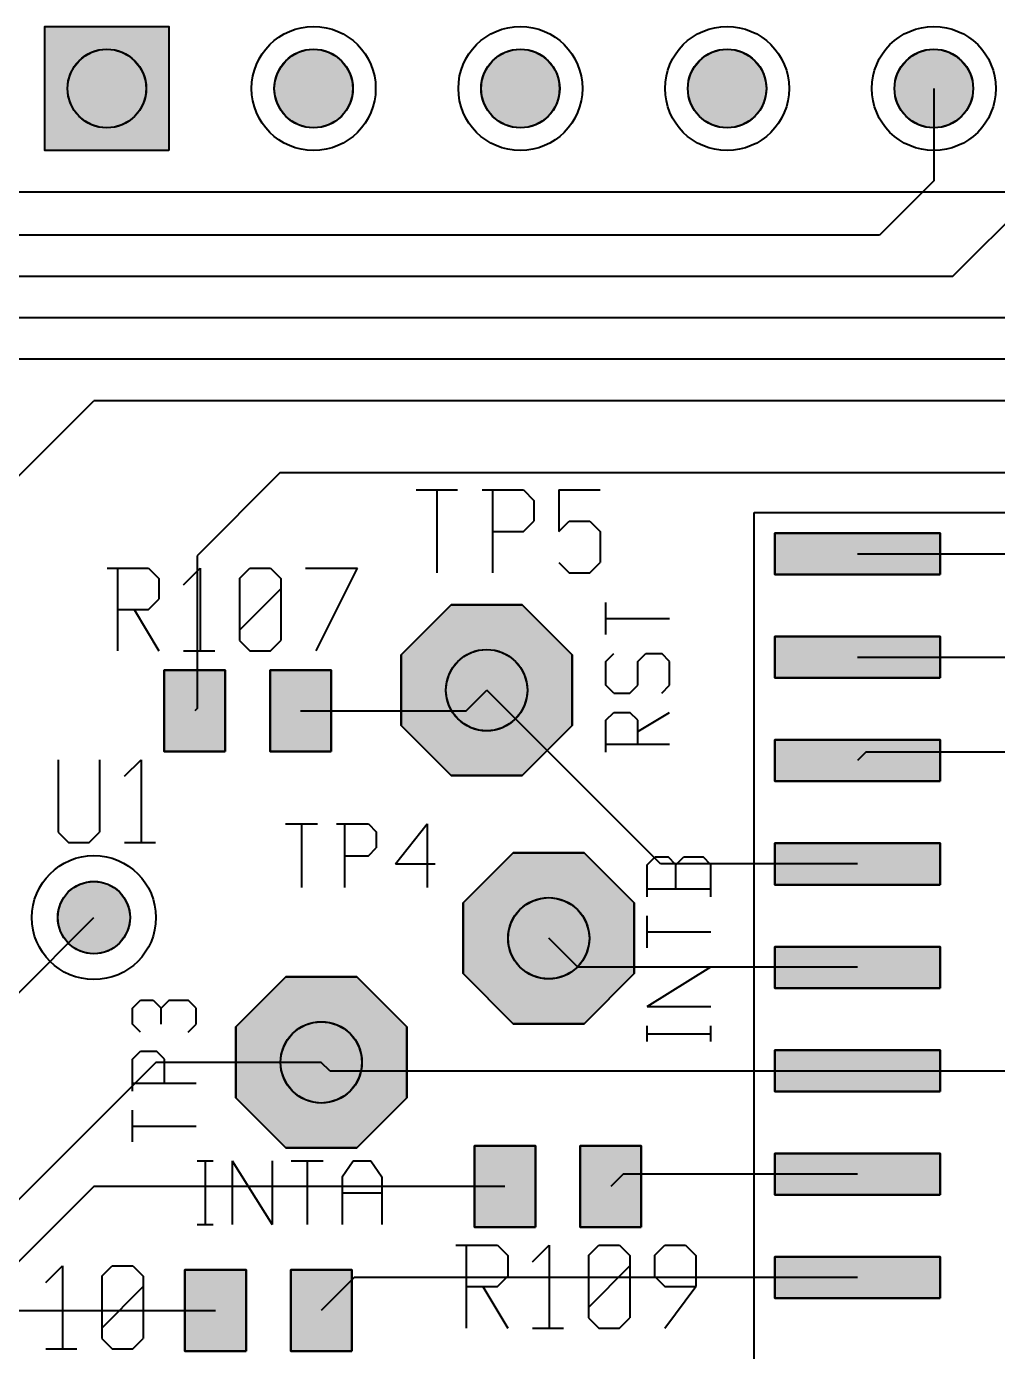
# Model space of a CAD drawing. Header units: millimetres. Extents: x 2 to 157, y 2 to 78.
# Drawn here: x 40.12 to 52.05, y 23.74 to 40.02 of the extents above; entities that cross this region are included whole.
import ezdxf

# ---------------------------------------------------------------- set-up
doc = ezdxf.new("R2010")
doc.units = ezdxf.units.MM
for name, color, linetype in [('bottom_copper', 7, 'Continuous'), ('drill_plated', 7, 'Continuous'), ('top_copper', 7, 'Continuous'), ('top_silk', 7, 'Continuous')]:
    doc.layers.add(name, color=color, linetype=linetype)

msp = doc.modelspace()

# ---------------------------------------------------------------- hatches: boundary and pattern name
at = {"layer": 'bottom_copper', "lineweight": 40}
for points in [[(41.867, 38.492), (40.343, 38.492), (40.343, 40.016), (41.867, 40.016), (41.867, 38.492)], [(41.578, 39.159), (41.551, 39.069), (41.506, 38.985), (41.446, 38.912), (41.373, 38.852), (41.289, 38.808), (41.199, 38.78), (41.105, 38.771), (41.011, 38.78), (40.92, 38.808), (40.837, 38.852), (40.764, 38.912), (40.704, 38.985), (40.659, 39.069), (40.631, 39.159), (40.622, 39.254), (40.631, 39.348), (40.659, 39.438), (40.704, 39.522), (40.764, 39.595), (40.837, 39.655), (40.92, 39.699), (41.011, 39.727), (41.105, 39.736), (41.199, 39.727), (41.289, 39.699), (41.373, 39.655), (41.446, 39.595), (41.506, 39.522), (41.551, 39.438), (41.578, 39.348), (41.587, 39.254), (41.578, 39.159)], [(44.118, 39.159), (44.091, 39.069), (44.046, 38.985), (43.986, 38.912), (43.913, 38.852), (43.829, 38.808), (43.739, 38.78), (43.645, 38.771), (43.551, 38.78), (43.46, 38.808), (43.377, 38.852), (43.304, 38.912), (43.244, 38.985), (43.199, 39.069), (43.171, 39.159), (43.162, 39.254), (43.171, 39.348), (43.199, 39.438), (43.244, 39.522), (43.304, 39.595), (43.377, 39.655), (43.46, 39.699), (43.551, 39.727), (43.645, 39.736), (43.739, 39.727), (43.829, 39.699), (43.913, 39.655), (43.986, 39.595), (44.046, 39.522), (44.091, 39.438), (44.118, 39.348), (44.127, 39.254), (44.118, 39.159)], [(46.658, 39.159), (46.631, 39.069), (46.586, 38.985), (46.526, 38.912), (46.453, 38.852), (46.369, 38.808), (46.279, 38.78), (46.185, 38.771), (46.091, 38.78), (46, 38.808), (45.917, 38.852), (45.844, 38.912), (45.784, 38.985), (45.739, 39.069), (45.711, 39.159), (45.702, 39.254), (45.711, 39.348), (45.739, 39.438), (45.784, 39.522), (45.844, 39.595), (45.917, 39.655), (46, 39.699), (46.091, 39.727), (46.185, 39.736), (46.279, 39.727), (46.369, 39.699), (46.453, 39.655), (46.526, 39.595), (46.586, 39.522), (46.631, 39.438), (46.658, 39.348), (46.667, 39.254), (46.658, 39.159)], [(49.198, 39.159), (49.171, 39.069), (49.126, 38.985), (49.066, 38.912), (48.993, 38.852), (48.909, 38.808), (48.819, 38.78), (48.725, 38.771), (48.631, 38.78), (48.54, 38.808), (48.457, 38.852), (48.384, 38.912), (48.324, 38.985), (48.279, 39.069), (48.251, 39.159), (48.242, 39.254), (48.251, 39.348), (48.279, 39.438), (48.324, 39.522), (48.384, 39.595), (48.457, 39.655), (48.54, 39.699), (48.631, 39.727), (48.725, 39.736), (48.819, 39.727), (48.909, 39.699), (48.993, 39.655), (49.066, 39.595), (49.126, 39.522), (49.171, 39.438), (49.198, 39.348), (49.207, 39.254), (49.198, 39.159)], [(51.738, 39.159), (51.711, 39.069), (51.666, 38.985), (51.606, 38.912), (51.533, 38.852), (51.449, 38.808), (51.359, 38.78), (51.265, 38.771), (51.171, 38.78), (51.08, 38.808), (50.997, 38.852), (50.924, 38.912), (50.864, 38.985), (50.819, 39.069), (50.791, 39.159), (50.782, 39.254), (50.791, 39.348), (50.819, 39.438), (50.864, 39.522), (50.924, 39.595), (50.997, 39.655), (51.08, 39.699), (51.171, 39.727), (51.265, 39.736), (51.359, 39.727), (51.449, 39.699), (51.533, 39.655), (51.606, 39.595), (51.666, 39.522), (51.711, 39.438), (51.738, 39.348), (51.747, 39.254), (51.738, 39.159)], [(46.821, 31.429), (46.206, 30.814), (45.336, 30.814), (44.721, 31.429), (44.721, 32.298), (45.336, 32.913), (46.206, 32.913), (46.821, 32.298), (46.821, 31.429)], [(46.261, 31.766), (46.233, 31.672), (46.187, 31.586), (46.124, 31.51), (46.049, 31.448), (45.962, 31.402), (45.868, 31.373), (45.771, 31.363), (45.673, 31.373), (45.579, 31.402), (45.493, 31.448), (45.417, 31.51), (45.355, 31.586), (45.309, 31.672), (45.28, 31.766), (45.271, 31.863), (45.28, 31.961), (45.309, 32.055), (45.355, 32.141), (45.417, 32.217), (45.493, 32.279), (45.579, 32.325), (45.673, 32.354), (45.771, 32.363), (45.868, 32.354), (45.962, 32.325), (46.049, 32.279), (46.124, 32.217), (46.187, 32.141), (46.233, 32.055), (46.261, 31.961), (46.271, 31.863), (46.261, 31.766)], [(47.583, 28.381), (46.968, 27.765), (46.098, 27.765), (45.483, 28.381), (45.483, 29.25), (46.098, 29.866), (46.968, 29.866), (47.583, 29.25), (47.583, 28.381)], [(41.381, 28.983), (41.355, 28.899), (41.314, 28.823), (41.259, 28.755), (41.192, 28.7), (41.115, 28.659), (41.032, 28.634), (40.945, 28.625), (40.858, 28.634), (40.775, 28.659), (40.698, 28.7), (40.63, 28.755), (40.575, 28.823), (40.534, 28.899), (40.509, 28.983), (40.5, 29.07), (40.509, 29.156), (40.534, 29.24), (40.575, 29.316), (40.63, 29.384), (40.698, 29.439), (40.775, 29.48), (40.858, 29.505), (40.945, 29.514), (41.032, 29.505), (41.115, 29.48), (41.192, 29.439), (41.259, 29.384), (41.314, 29.316), (41.355, 29.24), (41.381, 29.156), (41.389, 29.07), (41.381, 28.983)], [(47.023, 28.718), (46.995, 28.624), (46.949, 28.538), (46.886, 28.462), (46.811, 28.4), (46.724, 28.354), (46.63, 28.325), (46.533, 28.316), (46.435, 28.325), (46.341, 28.354), (46.255, 28.4), (46.179, 28.462), (46.117, 28.538), (46.071, 28.624), (46.042, 28.718), (46.033, 28.816), (46.042, 28.913), (46.071, 29.007), (46.117, 29.093), (46.179, 29.169), (46.255, 29.231), (46.341, 29.277), (46.435, 29.306), (46.533, 29.316), (46.63, 29.306), (46.724, 29.277), (46.811, 29.231), (46.886, 29.169), (46.949, 29.093), (46.995, 29.007), (47.023, 28.913), (47.033, 28.816), (47.023, 28.718)], [(44.789, 26.857), (44.174, 26.241), (43.304, 26.241), (42.689, 26.857), (42.689, 27.726), (43.304, 28.341), (44.174, 28.341), (44.789, 27.726), (44.789, 26.857)], [(44.229, 27.194), (44.201, 27.1), (44.155, 27.014), (44.092, 26.938), (44.017, 26.876), (43.93, 26.83), (43.836, 26.801), (43.739, 26.791), (43.641, 26.801), (43.547, 26.83), (43.461, 26.876), (43.385, 26.938), (43.323, 27.014), (43.277, 27.1), (43.248, 27.194), (43.239, 27.291), (43.248, 27.389), (43.277, 27.483), (43.323, 27.569), (43.385, 27.645), (43.461, 27.707), (43.547, 27.753), (43.641, 27.782), (43.739, 27.791), (43.836, 27.782), (43.93, 27.753), (44.017, 27.707), (44.092, 27.645), (44.155, 27.569), (44.201, 27.483), (44.229, 27.389), (44.239, 27.291), (44.229, 27.194)]]:
    msp.add_hatch(color=7, dxfattribs=at).paths.add_polyline_path(points, flags=0)
at = {"layer": 'drill_plated', "lineweight": 40}
for points in [[(41.578, 39.159), (41.551, 39.069), (41.506, 38.985), (41.446, 38.912), (41.373, 38.852), (41.289, 38.808), (41.199, 38.78), (41.105, 38.771), (41.011, 38.78), (40.92, 38.808), (40.837, 38.852), (40.764, 38.912), (40.704, 38.985), (40.659, 39.069), (40.631, 39.159), (40.622, 39.254), (40.631, 39.348), (40.659, 39.438), (40.704, 39.522), (40.764, 39.595), (40.837, 39.655), (40.92, 39.699), (41.011, 39.727), (41.105, 39.736), (41.199, 39.727), (41.289, 39.699), (41.373, 39.655), (41.446, 39.595), (41.506, 39.522), (41.551, 39.438), (41.578, 39.348), (41.587, 39.254), (41.578, 39.159)], [(44.118, 39.159), (44.091, 39.069), (44.046, 38.985), (43.986, 38.912), (43.913, 38.852), (43.829, 38.808), (43.739, 38.78), (43.645, 38.771), (43.551, 38.78), (43.46, 38.808), (43.377, 38.852), (43.304, 38.912), (43.244, 38.985), (43.199, 39.069), (43.171, 39.159), (43.162, 39.254), (43.171, 39.348), (43.199, 39.438), (43.244, 39.522), (43.304, 39.595), (43.377, 39.655), (43.46, 39.699), (43.551, 39.727), (43.645, 39.736), (43.739, 39.727), (43.829, 39.699), (43.913, 39.655), (43.986, 39.595), (44.046, 39.522), (44.091, 39.438), (44.118, 39.348), (44.127, 39.254), (44.118, 39.159)], [(46.658, 39.159), (46.631, 39.069), (46.586, 38.985), (46.526, 38.912), (46.453, 38.852), (46.369, 38.808), (46.279, 38.78), (46.185, 38.771), (46.091, 38.78), (46, 38.808), (45.917, 38.852), (45.844, 38.912), (45.784, 38.985), (45.739, 39.069), (45.711, 39.159), (45.702, 39.254), (45.711, 39.348), (45.739, 39.438), (45.784, 39.522), (45.844, 39.595), (45.917, 39.655), (46, 39.699), (46.091, 39.727), (46.185, 39.736), (46.279, 39.727), (46.369, 39.699), (46.453, 39.655), (46.526, 39.595), (46.586, 39.522), (46.631, 39.438), (46.658, 39.348), (46.667, 39.254), (46.658, 39.159)], [(49.198, 39.159), (49.171, 39.069), (49.126, 38.985), (49.066, 38.912), (48.993, 38.852), (48.909, 38.808), (48.819, 38.78), (48.725, 38.771), (48.631, 38.78), (48.54, 38.808), (48.457, 38.852), (48.384, 38.912), (48.324, 38.985), (48.279, 39.069), (48.251, 39.159), (48.242, 39.254), (48.251, 39.348), (48.279, 39.438), (48.324, 39.522), (48.384, 39.595), (48.457, 39.655), (48.54, 39.699), (48.631, 39.727), (48.725, 39.736), (48.819, 39.727), (48.909, 39.699), (48.993, 39.655), (49.066, 39.595), (49.126, 39.522), (49.171, 39.438), (49.198, 39.348), (49.207, 39.254), (49.198, 39.159)], [(51.738, 39.159), (51.711, 39.069), (51.666, 38.985), (51.606, 38.912), (51.533, 38.852), (51.449, 38.808), (51.359, 38.78), (51.265, 38.771), (51.171, 38.78), (51.08, 38.808), (50.997, 38.852), (50.924, 38.912), (50.864, 38.985), (50.819, 39.069), (50.791, 39.159), (50.782, 39.254), (50.791, 39.348), (50.819, 39.438), (50.864, 39.522), (50.924, 39.595), (50.997, 39.655), (51.08, 39.699), (51.171, 39.727), (51.265, 39.736), (51.359, 39.727), (51.449, 39.699), (51.533, 39.655), (51.606, 39.595), (51.666, 39.522), (51.711, 39.438), (51.738, 39.348), (51.747, 39.254), (51.738, 39.159)], [(46.261, 31.766), (46.233, 31.672), (46.187, 31.586), (46.124, 31.51), (46.049, 31.448), (45.962, 31.402), (45.868, 31.373), (45.771, 31.363), (45.673, 31.373), (45.579, 31.402), (45.493, 31.448), (45.417, 31.51), (45.355, 31.586), (45.309, 31.672), (45.28, 31.766), (45.271, 31.863), (45.28, 31.961), (45.309, 32.055), (45.355, 32.141), (45.417, 32.217), (45.493, 32.279), (45.579, 32.325), (45.673, 32.354), (45.771, 32.363), (45.868, 32.354), (45.962, 32.325), (46.049, 32.279), (46.124, 32.217), (46.187, 32.141), (46.233, 32.055), (46.261, 31.961), (46.271, 31.863), (46.261, 31.766)], [(41.381, 28.983), (41.355, 28.899), (41.314, 28.823), (41.259, 28.755), (41.192, 28.7), (41.115, 28.659), (41.032, 28.634), (40.945, 28.625), (40.858, 28.634), (40.775, 28.659), (40.698, 28.7), (40.63, 28.755), (40.575, 28.823), (40.534, 28.899), (40.509, 28.983), (40.5, 29.07), (40.509, 29.156), (40.534, 29.24), (40.575, 29.316), (40.63, 29.384), (40.698, 29.439), (40.775, 29.48), (40.858, 29.505), (40.945, 29.514), (41.032, 29.505), (41.115, 29.48), (41.192, 29.439), (41.259, 29.384), (41.314, 29.316), (41.355, 29.24), (41.381, 29.156), (41.389, 29.07), (41.381, 28.983)], [(47.023, 28.718), (46.995, 28.624), (46.949, 28.538), (46.886, 28.462), (46.811, 28.4), (46.724, 28.354), (46.63, 28.325), (46.533, 28.316), (46.435, 28.325), (46.341, 28.354), (46.255, 28.4), (46.179, 28.462), (46.117, 28.538), (46.071, 28.624), (46.042, 28.718), (46.033, 28.816), (46.042, 28.913), (46.071, 29.007), (46.117, 29.093), (46.179, 29.169), (46.255, 29.231), (46.341, 29.277), (46.435, 29.306), (46.533, 29.316), (46.63, 29.306), (46.724, 29.277), (46.811, 29.231), (46.886, 29.169), (46.949, 29.093), (46.995, 29.007), (47.023, 28.913), (47.033, 28.816), (47.023, 28.718)], [(44.229, 27.194), (44.201, 27.1), (44.155, 27.014), (44.092, 26.938), (44.017, 26.876), (43.93, 26.83), (43.836, 26.801), (43.739, 26.791), (43.641, 26.801), (43.547, 26.83), (43.461, 26.876), (43.385, 26.938), (43.323, 27.014), (43.277, 27.1), (43.248, 27.194), (43.239, 27.291), (43.248, 27.389), (43.277, 27.483), (43.323, 27.569), (43.385, 27.645), (43.461, 27.707), (43.547, 27.753), (43.641, 27.782), (43.739, 27.791), (43.836, 27.782), (43.93, 27.753), (44.017, 27.707), (44.092, 27.645), (44.155, 27.569), (44.201, 27.483), (44.229, 27.389), (44.239, 27.291), (44.229, 27.194)]]:
    msp.add_hatch(color=7, dxfattribs=at).paths.add_polyline_path(points, flags=0)
at = {"layer": 'top_copper', "lineweight": 40}
for points in [[(41.867, 38.492), (40.343, 38.492), (40.343, 40.016), (41.867, 40.016), (41.867, 38.492)], [(41.578, 39.159), (41.551, 39.069), (41.506, 38.985), (41.446, 38.912), (41.373, 38.852), (41.289, 38.808), (41.199, 38.78), (41.105, 38.771), (41.011, 38.78), (40.92, 38.808), (40.837, 38.852), (40.764, 38.912), (40.704, 38.985), (40.659, 39.069), (40.631, 39.159), (40.622, 39.254), (40.631, 39.348), (40.659, 39.438), (40.704, 39.522), (40.764, 39.595), (40.837, 39.655), (40.92, 39.699), (41.011, 39.727), (41.105, 39.736), (41.199, 39.727), (41.289, 39.699), (41.373, 39.655), (41.446, 39.595), (41.506, 39.522), (41.551, 39.438), (41.578, 39.348), (41.587, 39.254), (41.578, 39.159)], [(44.118, 39.159), (44.091, 39.069), (44.046, 38.985), (43.986, 38.912), (43.913, 38.852), (43.829, 38.808), (43.739, 38.78), (43.645, 38.771), (43.551, 38.78), (43.46, 38.808), (43.377, 38.852), (43.304, 38.912), (43.244, 38.985), (43.199, 39.069), (43.171, 39.159), (43.162, 39.254), (43.171, 39.348), (43.199, 39.438), (43.244, 39.522), (43.304, 39.595), (43.377, 39.655), (43.46, 39.699), (43.551, 39.727), (43.645, 39.736), (43.739, 39.727), (43.829, 39.699), (43.913, 39.655), (43.986, 39.595), (44.046, 39.522), (44.091, 39.438), (44.118, 39.348), (44.127, 39.254), (44.118, 39.159)], [(46.658, 39.159), (46.631, 39.069), (46.586, 38.985), (46.526, 38.912), (46.453, 38.852), (46.369, 38.808), (46.279, 38.78), (46.185, 38.771), (46.091, 38.78), (46, 38.808), (45.917, 38.852), (45.844, 38.912), (45.784, 38.985), (45.739, 39.069), (45.711, 39.159), (45.702, 39.254), (45.711, 39.348), (45.739, 39.438), (45.784, 39.522), (45.844, 39.595), (45.917, 39.655), (46, 39.699), (46.091, 39.727), (46.185, 39.736), (46.279, 39.727), (46.369, 39.699), (46.453, 39.655), (46.526, 39.595), (46.586, 39.522), (46.631, 39.438), (46.658, 39.348), (46.667, 39.254), (46.658, 39.159)], [(49.198, 39.159), (49.171, 39.069), (49.126, 38.985), (49.066, 38.912), (48.993, 38.852), (48.909, 38.808), (48.819, 38.78), (48.725, 38.771), (48.631, 38.78), (48.54, 38.808), (48.457, 38.852), (48.384, 38.912), (48.324, 38.985), (48.279, 39.069), (48.251, 39.159), (48.242, 39.254), (48.251, 39.348), (48.279, 39.438), (48.324, 39.522), (48.384, 39.595), (48.457, 39.655), (48.54, 39.699), (48.631, 39.727), (48.725, 39.736), (48.819, 39.727), (48.909, 39.699), (48.993, 39.655), (49.066, 39.595), (49.126, 39.522), (49.171, 39.438), (49.198, 39.348), (49.207, 39.254), (49.198, 39.159)], [(51.738, 39.159), (51.711, 39.069), (51.666, 38.985), (51.606, 38.912), (51.533, 38.852), (51.449, 38.808), (51.359, 38.78), (51.265, 38.771), (51.171, 38.78), (51.08, 38.808), (50.997, 38.852), (50.924, 38.912), (50.864, 38.985), (50.819, 39.069), (50.791, 39.159), (50.782, 39.254), (50.791, 39.348), (50.819, 39.438), (50.864, 39.522), (50.924, 39.595), (50.997, 39.655), (51.08, 39.699), (51.171, 39.727), (51.265, 39.736), (51.359, 39.727), (51.449, 39.699), (51.533, 39.655), (51.606, 39.595), (51.666, 39.522), (51.711, 39.438), (51.738, 39.348), (51.747, 39.254), (51.738, 39.159)], [(51.343, 33.285), (49.311, 33.285), (49.311, 33.792), (51.343, 33.792), (51.343, 33.285)], [(46.821, 31.429), (46.206, 30.814), (45.336, 30.814), (44.721, 31.429), (44.721, 32.298), (45.336, 32.913), (46.206, 32.913), (46.821, 32.298), (46.821, 31.429)], [(51.343, 32.014), (49.311, 32.014), (49.311, 32.523), (51.343, 32.523), (51.343, 32.014)], [(46.261, 31.766), (46.233, 31.672), (46.187, 31.586), (46.124, 31.51), (46.049, 31.448), (45.962, 31.402), (45.868, 31.373), (45.771, 31.363), (45.673, 31.373), (45.579, 31.402), (45.493, 31.448), (45.417, 31.51), (45.355, 31.586), (45.309, 31.672), (45.28, 31.766), (45.271, 31.863), (45.28, 31.961), (45.309, 32.055), (45.355, 32.141), (45.417, 32.217), (45.493, 32.279), (45.579, 32.325), (45.673, 32.354), (45.771, 32.363), (45.868, 32.354), (45.962, 32.325), (46.049, 32.279), (46.124, 32.217), (46.187, 32.141), (46.233, 32.055), (46.261, 31.961), (46.271, 31.863), (46.261, 31.766)], [(42.56, 31.11), (41.81, 31.11), (41.81, 32.109), (42.56, 32.109), (42.56, 31.11)], [(43.86, 31.11), (43.11, 31.11), (43.11, 32.109), (43.86, 32.109), (43.86, 31.11)], [(51.343, 30.744), (49.311, 30.744), (49.311, 31.253), (51.343, 31.253), (51.343, 30.744)], [(51.343, 29.474), (49.311, 29.474), (49.311, 29.983), (51.343, 29.983), (51.343, 29.474)], [(47.583, 28.381), (46.968, 27.765), (46.098, 27.765), (45.483, 28.381), (45.483, 29.25), (46.098, 29.866), (46.968, 29.866), (47.583, 29.25), (47.583, 28.381)], [(41.381, 28.983), (41.355, 28.899), (41.314, 28.823), (41.259, 28.755), (41.192, 28.7), (41.115, 28.659), (41.032, 28.634), (40.945, 28.625), (40.858, 28.634), (40.775, 28.659), (40.698, 28.7), (40.63, 28.755), (40.575, 28.823), (40.534, 28.899), (40.509, 28.983), (40.5, 29.07), (40.509, 29.156), (40.534, 29.24), (40.575, 29.316), (40.63, 29.384), (40.698, 29.439), (40.775, 29.48), (40.858, 29.505), (40.945, 29.514), (41.032, 29.505), (41.115, 29.48), (41.192, 29.439), (41.259, 29.384), (41.314, 29.316), (41.355, 29.24), (41.381, 29.156), (41.389, 29.07), (41.381, 28.983)], [(47.023, 28.718), (46.995, 28.624), (46.949, 28.538), (46.886, 28.462), (46.811, 28.4), (46.724, 28.354), (46.63, 28.325), (46.533, 28.316), (46.435, 28.325), (46.341, 28.354), (46.255, 28.4), (46.179, 28.462), (46.117, 28.538), (46.071, 28.624), (46.042, 28.718), (46.033, 28.816), (46.042, 28.913), (46.071, 29.007), (46.117, 29.093), (46.179, 29.169), (46.255, 29.231), (46.341, 29.277), (46.435, 29.306), (46.533, 29.316), (46.63, 29.306), (46.724, 29.277), (46.811, 29.231), (46.886, 29.169), (46.949, 29.093), (46.995, 29.007), (47.023, 28.913), (47.033, 28.816), (47.023, 28.718)], [(51.343, 28.204), (49.311, 28.204), (49.311, 28.712), (51.343, 28.712), (51.343, 28.204)], [(44.789, 26.857), (44.174, 26.241), (43.304, 26.241), (42.689, 26.857), (42.689, 27.726), (43.304, 28.341), (44.174, 28.341), (44.789, 27.726), (44.789, 26.857)], [(44.229, 27.194), (44.201, 27.1), (44.155, 27.014), (44.092, 26.938), (44.017, 26.876), (43.93, 26.83), (43.836, 26.801), (43.739, 26.791), (43.641, 26.801), (43.547, 26.83), (43.461, 26.876), (43.385, 26.938), (43.323, 27.014), (43.277, 27.1), (43.248, 27.194), (43.239, 27.291), (43.248, 27.389), (43.277, 27.483), (43.323, 27.569), (43.385, 27.645), (43.461, 27.707), (43.547, 27.753), (43.641, 27.782), (43.739, 27.791), (43.836, 27.782), (43.93, 27.753), (44.017, 27.707), (44.092, 27.645), (44.155, 27.569), (44.201, 27.483), (44.229, 27.389), (44.239, 27.291), (44.229, 27.194)], [(51.343, 26.934), (49.311, 26.934), (49.311, 27.442), (51.343, 27.442), (51.343, 26.934)], [(46.37, 25.268), (45.62, 25.268), (45.62, 26.267), (46.37, 26.267), (46.37, 25.268)], [(47.67, 25.268), (46.92, 25.268), (46.92, 26.267), (47.67, 26.267), (47.67, 25.268)], [(51.343, 25.665), (49.311, 25.665), (49.311, 26.172), (51.343, 26.172), (51.343, 25.665)], [(51.343, 24.395), (49.311, 24.395), (49.311, 24.902), (51.343, 24.902), (51.343, 24.395)], [(42.814, 23.744), (42.064, 23.744), (42.064, 24.743), (42.814, 24.743), (42.814, 23.744)], [(44.114, 23.744), (43.364, 23.744), (43.364, 24.743), (44.114, 24.743), (44.114, 23.744)]]:
    msp.add_hatch(color=7, dxfattribs=at).paths.add_polyline_path(points, flags=0)

# ---------------------------------------------------------------- linework, layer by layer
at = {"layer": 'bottom_copper', "color": 7, "lineweight": 40}
for p, q in [((40.343, 40.016), (41.867, 40.016)), ((40.343, 38.492), (40.343, 40.016)), ((41.867, 40.016), (41.867, 38.492)), ((41.867, 38.492), (40.343, 38.492)), ((45.336, 32.913), (44.721, 32.298)), ((46.206, 32.913), (45.336, 32.913)), ((46.821, 32.298), (46.206, 32.913)), ((44.721, 32.298), (44.721, 31.429)), ((46.821, 31.429), (46.821, 32.298)), ((44.721, 31.429), (45.336, 30.814)), ((46.206, 30.814), (46.821, 31.429)), ((45.336, 30.814), (46.206, 30.814)), ((46.098, 29.866), (45.483, 29.25)), ((46.968, 29.866), (46.098, 29.866)), ((47.583, 29.25), (46.968, 29.866)), ((45.483, 29.25), (45.483, 28.381)), ((47.583, 28.381), (47.583, 29.25)), ((43.304, 28.341), (42.689, 27.726)), ((44.174, 28.341), (43.304, 28.341)), ((44.789, 27.726), (44.174, 28.341)), ((45.483, 28.381), (46.098, 27.765)), ((46.968, 27.765), (47.583, 28.381)), ((42.689, 27.726), (42.689, 26.857)), ((44.789, 26.857), (44.789, 27.726)), ((46.098, 27.765), (46.968, 27.765)), ((42.689, 26.857), (43.304, 26.241)), ((44.174, 26.241), (44.789, 26.857)), ((43.304, 26.241), (44.174, 26.241))]:
    msp.add_line(p, q, dxfattribs=at)
for points in [[(41.867, 38.492), (40.343, 38.492), (40.343, 40.016), (41.867, 40.016), (41.867, 38.492)], [(41.578, 39.159), (41.551, 39.069), (41.506, 38.985), (41.446, 38.912), (41.373, 38.852), (41.289, 38.808), (41.199, 38.78), (41.105, 38.771), (41.011, 38.78), (40.92, 38.808), (40.837, 38.852), (40.764, 38.912), (40.704, 38.985), (40.659, 39.069), (40.631, 39.159), (40.622, 39.254), (40.631, 39.348), (40.659, 39.438), (40.704, 39.522), (40.764, 39.595), (40.837, 39.655), (40.92, 39.699), (41.011, 39.727), (41.105, 39.736), (41.199, 39.727), (41.289, 39.699), (41.373, 39.655), (41.446, 39.595), (41.506, 39.522), (41.551, 39.438), (41.578, 39.348), (41.587, 39.254), (41.578, 39.159)], [(44.118, 39.159), (44.091, 39.069), (44.046, 38.985), (43.986, 38.912), (43.913, 38.852), (43.829, 38.808), (43.739, 38.78), (43.645, 38.771), (43.551, 38.78), (43.46, 38.808), (43.377, 38.852), (43.304, 38.912), (43.244, 38.985), (43.199, 39.069), (43.171, 39.159), (43.162, 39.254), (43.171, 39.348), (43.199, 39.438), (43.244, 39.522), (43.304, 39.595), (43.377, 39.655), (43.46, 39.699), (43.551, 39.727), (43.645, 39.736), (43.739, 39.727), (43.829, 39.699), (43.913, 39.655), (43.986, 39.595), (44.046, 39.522), (44.091, 39.438), (44.118, 39.348), (44.127, 39.254), (44.118, 39.159)], [(46.658, 39.159), (46.631, 39.069), (46.586, 38.985), (46.526, 38.912), (46.453, 38.852), (46.369, 38.808), (46.279, 38.78), (46.185, 38.771), (46.091, 38.78), (46, 38.808), (45.917, 38.852), (45.844, 38.912), (45.784, 38.985), (45.739, 39.069), (45.711, 39.159), (45.702, 39.254), (45.711, 39.348), (45.739, 39.438), (45.784, 39.522), (45.844, 39.595), (45.917, 39.655), (46, 39.699), (46.091, 39.727), (46.185, 39.736), (46.279, 39.727), (46.369, 39.699), (46.453, 39.655), (46.526, 39.595), (46.586, 39.522), (46.631, 39.438), (46.658, 39.348), (46.667, 39.254), (46.658, 39.159)], [(49.198, 39.159), (49.171, 39.069), (49.126, 38.985), (49.066, 38.912), (48.993, 38.852), (48.909, 38.808), (48.819, 38.78), (48.725, 38.771), (48.631, 38.78), (48.54, 38.808), (48.457, 38.852), (48.384, 38.912), (48.324, 38.985), (48.279, 39.069), (48.251, 39.159), (48.242, 39.254), (48.251, 39.348), (48.279, 39.438), (48.324, 39.522), (48.384, 39.595), (48.457, 39.655), (48.54, 39.699), (48.631, 39.727), (48.725, 39.736), (48.819, 39.727), (48.909, 39.699), (48.993, 39.655), (49.066, 39.595), (49.126, 39.522), (49.171, 39.438), (49.198, 39.348), (49.207, 39.254), (49.198, 39.159)], [(51.738, 39.159), (51.711, 39.069), (51.666, 38.985), (51.606, 38.912), (51.533, 38.852), (51.449, 38.808), (51.359, 38.78), (51.265, 38.771), (51.171, 38.78), (51.08, 38.808), (50.997, 38.852), (50.924, 38.912), (50.864, 38.985), (50.819, 39.069), (50.791, 39.159), (50.782, 39.254), (50.791, 39.348), (50.819, 39.438), (50.864, 39.522), (50.924, 39.595), (50.997, 39.655), (51.08, 39.699), (51.171, 39.727), (51.265, 39.736), (51.359, 39.727), (51.449, 39.699), (51.533, 39.655), (51.606, 39.595), (51.666, 39.522), (51.711, 39.438), (51.738, 39.348), (51.747, 39.254), (51.738, 39.159)], [(46.821, 31.429), (46.206, 30.814), (45.336, 30.814), (44.721, 31.429), (44.721, 32.298), (45.336, 32.913), (46.206, 32.913), (46.821, 32.298), (46.821, 31.429)], [(46.261, 31.766), (46.233, 31.672), (46.187, 31.586), (46.124, 31.51), (46.049, 31.448), (45.962, 31.402), (45.868, 31.373), (45.771, 31.363), (45.673, 31.373), (45.579, 31.402), (45.493, 31.448), (45.417, 31.51), (45.355, 31.586), (45.309, 31.672), (45.28, 31.766), (45.271, 31.863), (45.28, 31.961), (45.309, 32.055), (45.355, 32.141), (45.417, 32.217), (45.493, 32.279), (45.579, 32.325), (45.673, 32.354), (45.771, 32.363), (45.868, 32.354), (45.962, 32.325), (46.049, 32.279), (46.124, 32.217), (46.187, 32.141), (46.233, 32.055), (46.261, 31.961), (46.271, 31.863), (46.261, 31.766)], [(47.583, 28.381), (46.968, 27.765), (46.098, 27.765), (45.483, 28.381), (45.483, 29.25), (46.098, 29.866), (46.968, 29.866), (47.583, 29.25), (47.583, 28.381)], [(41.381, 28.983), (41.355, 28.899), (41.314, 28.823), (41.259, 28.755), (41.192, 28.7), (41.115, 28.659), (41.032, 28.634), (40.945, 28.625), (40.858, 28.634), (40.775, 28.659), (40.698, 28.7), (40.63, 28.755), (40.575, 28.823), (40.534, 28.899), (40.509, 28.983), (40.5, 29.07), (40.509, 29.156), (40.534, 29.24), (40.575, 29.316), (40.63, 29.384), (40.698, 29.439), (40.775, 29.48), (40.858, 29.505), (40.945, 29.514), (41.032, 29.505), (41.115, 29.48), (41.192, 29.439), (41.259, 29.384), (41.314, 29.316), (41.355, 29.24), (41.381, 29.156), (41.389, 29.07), (41.381, 28.983)], [(47.023, 28.718), (46.995, 28.624), (46.949, 28.538), (46.886, 28.462), (46.811, 28.4), (46.724, 28.354), (46.63, 28.325), (46.533, 28.316), (46.435, 28.325), (46.341, 28.354), (46.255, 28.4), (46.179, 28.462), (46.117, 28.538), (46.071, 28.624), (46.042, 28.718), (46.033, 28.816), (46.042, 28.913), (46.071, 29.007), (46.117, 29.093), (46.179, 29.169), (46.255, 29.231), (46.341, 29.277), (46.435, 29.306), (46.533, 29.316), (46.63, 29.306), (46.724, 29.277), (46.811, 29.231), (46.886, 29.169), (46.949, 29.093), (46.995, 29.007), (47.023, 28.913), (47.033, 28.816), (47.023, 28.718)], [(44.789, 26.857), (44.174, 26.241), (43.304, 26.241), (42.689, 26.857), (42.689, 27.726), (43.304, 28.341), (44.174, 28.341), (44.789, 27.726), (44.789, 26.857)], [(44.229, 27.194), (44.201, 27.1), (44.155, 27.014), (44.092, 26.938), (44.017, 26.876), (43.93, 26.83), (43.836, 26.801), (43.739, 26.791), (43.641, 26.801), (43.547, 26.83), (43.461, 26.876), (43.385, 26.938), (43.323, 27.014), (43.277, 27.1), (43.248, 27.194), (43.239, 27.291), (43.248, 27.389), (43.277, 27.483), (43.323, 27.569), (43.385, 27.645), (43.461, 27.707), (43.547, 27.753), (43.641, 27.782), (43.739, 27.791), (43.836, 27.782), (43.93, 27.753), (44.017, 27.707), (44.092, 27.645), (44.155, 27.569), (44.201, 27.483), (44.229, 27.389), (44.239, 27.291), (44.229, 27.194)]]:
    msp.add_lwpolyline(points, close=True, dxfattribs=at)
for centre, major_axis in [((43.645, 39.254), (0.762, 0)), ((46.185, 39.254), (0.762, 0)), ((48.725, 39.254), (0.762, 0)), ((51.265, 39.254), (0.762, 0)), ((41.105, 39.254), (0.483, 0)), ((43.645, 39.254), (0.483, 0)), ((46.185, 39.254), (0.483, 0)), ((48.725, 39.254), (0.483, 0)), ((51.265, 39.254), (0.483, 0)), ((45.771, 31.863), (0.5, 0)), ((40.945, 29.07), (0.762, 0)), ((40.945, 29.07), (0.444, 0)), ((46.533, 28.816), (0.5, 0)), ((43.739, 27.291), (0.5, 0))]:
    msp.add_ellipse(centre, major_axis=major_axis, ratio=1, dxfattribs=at)
at = {"layer": 'drill_plated', "color": 7, "lineweight": 40}
for points in [[(41.578, 39.159), (41.551, 39.069), (41.506, 38.985), (41.446, 38.912), (41.373, 38.852), (41.289, 38.808), (41.199, 38.78), (41.105, 38.771), (41.011, 38.78), (40.92, 38.808), (40.837, 38.852), (40.764, 38.912), (40.704, 38.985), (40.659, 39.069), (40.631, 39.159), (40.622, 39.254), (40.631, 39.348), (40.659, 39.438), (40.704, 39.522), (40.764, 39.595), (40.837, 39.655), (40.92, 39.699), (41.011, 39.727), (41.105, 39.736), (41.199, 39.727), (41.289, 39.699), (41.373, 39.655), (41.446, 39.595), (41.506, 39.522), (41.551, 39.438), (41.578, 39.348), (41.587, 39.254), (41.578, 39.159)], [(44.118, 39.159), (44.091, 39.069), (44.046, 38.985), (43.986, 38.912), (43.913, 38.852), (43.829, 38.808), (43.739, 38.78), (43.645, 38.771), (43.551, 38.78), (43.46, 38.808), (43.377, 38.852), (43.304, 38.912), (43.244, 38.985), (43.199, 39.069), (43.171, 39.159), (43.162, 39.254), (43.171, 39.348), (43.199, 39.438), (43.244, 39.522), (43.304, 39.595), (43.377, 39.655), (43.46, 39.699), (43.551, 39.727), (43.645, 39.736), (43.739, 39.727), (43.829, 39.699), (43.913, 39.655), (43.986, 39.595), (44.046, 39.522), (44.091, 39.438), (44.118, 39.348), (44.127, 39.254), (44.118, 39.159)], [(46.658, 39.159), (46.631, 39.069), (46.586, 38.985), (46.526, 38.912), (46.453, 38.852), (46.369, 38.808), (46.279, 38.78), (46.185, 38.771), (46.091, 38.78), (46, 38.808), (45.917, 38.852), (45.844, 38.912), (45.784, 38.985), (45.739, 39.069), (45.711, 39.159), (45.702, 39.254), (45.711, 39.348), (45.739, 39.438), (45.784, 39.522), (45.844, 39.595), (45.917, 39.655), (46, 39.699), (46.091, 39.727), (46.185, 39.736), (46.279, 39.727), (46.369, 39.699), (46.453, 39.655), (46.526, 39.595), (46.586, 39.522), (46.631, 39.438), (46.658, 39.348), (46.667, 39.254), (46.658, 39.159)], [(49.198, 39.159), (49.171, 39.069), (49.126, 38.985), (49.066, 38.912), (48.993, 38.852), (48.909, 38.808), (48.819, 38.78), (48.725, 38.771), (48.631, 38.78), (48.54, 38.808), (48.457, 38.852), (48.384, 38.912), (48.324, 38.985), (48.279, 39.069), (48.251, 39.159), (48.242, 39.254), (48.251, 39.348), (48.279, 39.438), (48.324, 39.522), (48.384, 39.595), (48.457, 39.655), (48.54, 39.699), (48.631, 39.727), (48.725, 39.736), (48.819, 39.727), (48.909, 39.699), (48.993, 39.655), (49.066, 39.595), (49.126, 39.522), (49.171, 39.438), (49.198, 39.348), (49.207, 39.254), (49.198, 39.159)], [(51.738, 39.159), (51.711, 39.069), (51.666, 38.985), (51.606, 38.912), (51.533, 38.852), (51.449, 38.808), (51.359, 38.78), (51.265, 38.771), (51.171, 38.78), (51.08, 38.808), (50.997, 38.852), (50.924, 38.912), (50.864, 38.985), (50.819, 39.069), (50.791, 39.159), (50.782, 39.254), (50.791, 39.348), (50.819, 39.438), (50.864, 39.522), (50.924, 39.595), (50.997, 39.655), (51.08, 39.699), (51.171, 39.727), (51.265, 39.736), (51.359, 39.727), (51.449, 39.699), (51.533, 39.655), (51.606, 39.595), (51.666, 39.522), (51.711, 39.438), (51.738, 39.348), (51.747, 39.254), (51.738, 39.159)], [(46.261, 31.766), (46.233, 31.672), (46.187, 31.586), (46.124, 31.51), (46.049, 31.448), (45.962, 31.402), (45.868, 31.373), (45.771, 31.363), (45.673, 31.373), (45.579, 31.402), (45.493, 31.448), (45.417, 31.51), (45.355, 31.586), (45.309, 31.672), (45.28, 31.766), (45.271, 31.863), (45.28, 31.961), (45.309, 32.055), (45.355, 32.141), (45.417, 32.217), (45.493, 32.279), (45.579, 32.325), (45.673, 32.354), (45.771, 32.363), (45.868, 32.354), (45.962, 32.325), (46.049, 32.279), (46.124, 32.217), (46.187, 32.141), (46.233, 32.055), (46.261, 31.961), (46.271, 31.863), (46.261, 31.766)], [(41.381, 28.983), (41.355, 28.899), (41.314, 28.823), (41.259, 28.755), (41.192, 28.7), (41.115, 28.659), (41.032, 28.634), (40.945, 28.625), (40.858, 28.634), (40.775, 28.659), (40.698, 28.7), (40.63, 28.755), (40.575, 28.823), (40.534, 28.899), (40.509, 28.983), (40.5, 29.07), (40.509, 29.156), (40.534, 29.24), (40.575, 29.316), (40.63, 29.384), (40.698, 29.439), (40.775, 29.48), (40.858, 29.505), (40.945, 29.514), (41.032, 29.505), (41.115, 29.48), (41.192, 29.439), (41.259, 29.384), (41.314, 29.316), (41.355, 29.24), (41.381, 29.156), (41.389, 29.07), (41.381, 28.983)], [(47.023, 28.718), (46.995, 28.624), (46.949, 28.538), (46.886, 28.462), (46.811, 28.4), (46.724, 28.354), (46.63, 28.325), (46.533, 28.316), (46.435, 28.325), (46.341, 28.354), (46.255, 28.4), (46.179, 28.462), (46.117, 28.538), (46.071, 28.624), (46.042, 28.718), (46.033, 28.816), (46.042, 28.913), (46.071, 29.007), (46.117, 29.093), (46.179, 29.169), (46.255, 29.231), (46.341, 29.277), (46.435, 29.306), (46.533, 29.316), (46.63, 29.306), (46.724, 29.277), (46.811, 29.231), (46.886, 29.169), (46.949, 29.093), (46.995, 29.007), (47.023, 28.913), (47.033, 28.816), (47.023, 28.718)], [(44.229, 27.194), (44.201, 27.1), (44.155, 27.014), (44.092, 26.938), (44.017, 26.876), (43.93, 26.83), (43.836, 26.801), (43.739, 26.791), (43.641, 26.801), (43.547, 26.83), (43.461, 26.876), (43.385, 26.938), (43.323, 27.014), (43.277, 27.1), (43.248, 27.194), (43.239, 27.291), (43.248, 27.389), (43.277, 27.483), (43.323, 27.569), (43.385, 27.645), (43.461, 27.707), (43.547, 27.753), (43.641, 27.782), (43.739, 27.791), (43.836, 27.782), (43.93, 27.753), (44.017, 27.707), (44.092, 27.645), (44.155, 27.569), (44.201, 27.483), (44.229, 27.389), (44.239, 27.291), (44.229, 27.194)]]:
    msp.add_lwpolyline(points, close=True, dxfattribs=at)
for centre, major_axis in [((41.105, 39.254), (0.483, 0)), ((43.645, 39.254), (0.483, 0)), ((46.185, 39.254), (0.483, 0)), ((48.725, 39.254), (0.483, 0)), ((51.265, 39.254), (0.483, 0)), ((45.771, 31.863), (0.5, 0)), ((40.945, 29.07), (0.444, 0)), ((46.533, 28.816), (0.5, 0)), ((43.739, 27.291), (0.5, 0))]:
    msp.add_ellipse(centre, major_axis=major_axis, ratio=1, dxfattribs=at)
at = {"layer": 'top_copper', "color": 7, "lineweight": 40}
for p, q in [((40.343, 40.016), (41.867, 40.016)), ((40.343, 38.492), (40.343, 40.016)), ((41.867, 40.016), (41.867, 38.492)), ((51.265, 39.254), (51.265, 38.12)), ((51.495, 36.944), (53.805, 39.254)), ((41.867, 38.492), (40.343, 38.492)), ((51.265, 38.12), (50.597, 37.452)), ((50.597, 37.452), (15.545, 37.452)), ((51.495, 36.944), (15.291, 36.944)), ((53.527, 36.435), (14.275, 36.435)), ((55.559, 35.928), (10.973, 35.928)), ((39.496, 33.971), (40.945, 35.419)), ((57.591, 35.419), (40.945, 35.419)), ((43.231, 34.531), (42.215, 33.514)), ((56.185, 34.531), (43.231, 34.531)), ((49.311, 33.792), (49.311, 33.285)), ((51.343, 33.792), (49.311, 33.792)), ((51.343, 33.285), (51.343, 33.792)), ((50.327, 33.538), (52.224, 33.538)), ((42.215, 33.514), (42.215, 31.64)), ((49.311, 33.285), (51.343, 33.285)), ((45.336, 32.913), (44.721, 32.298)), ((46.206, 32.913), (45.336, 32.913)), ((46.821, 32.298), (46.206, 32.913)), ((49.311, 32.523), (49.311, 32.014)), ((51.343, 32.523), (49.311, 32.523)), ((51.343, 32.014), (51.343, 32.523)), ((44.721, 32.298), (44.721, 31.429)), ((46.821, 31.429), (46.821, 32.298)), ((50.327, 32.269), (52.732, 32.269)), ((42.56, 32.109), (41.81, 32.109)), ((41.81, 32.109), (41.81, 31.11)), ((42.56, 31.11), (42.56, 32.109)), ((43.86, 32.109), (43.11, 32.109)), ((43.11, 32.109), (43.11, 31.11)), ((43.86, 31.11), (43.86, 32.109)), ((49.311, 32.014), (51.343, 32.014)), ((45.517, 31.61), (45.771, 31.863)), ((47.906, 29.729), (45.771, 31.863)), ((42.215, 31.64), (42.185, 31.61)), ((43.485, 31.61), (45.517, 31.61)), ((44.721, 31.429), (45.336, 30.814)), ((46.206, 30.814), (46.821, 31.429)), ((49.311, 31.253), (49.311, 30.744)), ((51.343, 31.253), (49.311, 31.253)), ((51.343, 30.744), (51.343, 31.253)), ((41.81, 31.11), (42.56, 31.11)), ((43.11, 31.11), (43.86, 31.11)), ((50.43, 31.102), (50.327, 30.998)), ((52.629, 31.102), (50.43, 31.102)), ((45.336, 30.814), (46.206, 30.814)), ((49.311, 30.744), (51.343, 30.744)), ((49.311, 29.983), (49.311, 29.474)), ((51.343, 29.983), (49.311, 29.983)), ((51.343, 29.474), (51.343, 29.983)), ((46.098, 29.866), (45.483, 29.25)), ((46.968, 29.866), (46.098, 29.866)), ((47.583, 29.25), (46.968, 29.866)), ((50.327, 29.729), (47.906, 29.729)), ((49.311, 29.474), (51.343, 29.474)), ((45.483, 29.25), (45.483, 28.381)), ((47.583, 28.381), (47.583, 29.25)), ((39.974, 28.098), (40.945, 29.07)), ((46.89, 28.459), (46.533, 28.816)), ((49.311, 28.712), (49.311, 28.204)), ((51.343, 28.712), (49.311, 28.712)), ((51.343, 28.204), (51.343, 28.712)), ((43.304, 28.341), (42.689, 27.726)), ((44.174, 28.341), (43.304, 28.341)), ((44.789, 27.726), (44.174, 28.341)), ((45.483, 28.381), (46.098, 27.765)), ((50.327, 28.459), (46.89, 28.459)), ((46.968, 27.765), (47.583, 28.381)), ((49.311, 28.204), (51.343, 28.204)), ((42.689, 27.726), (42.689, 26.857)), ((44.789, 26.857), (44.789, 27.726)), ((46.098, 27.765), (46.968, 27.765)), ((49.311, 27.442), (49.311, 26.934)), ((51.343, 27.442), (49.311, 27.442)), ((51.343, 26.934), (51.343, 27.442)), ((41.707, 27.291), (39.675, 25.259)), ((43.739, 27.291), (41.707, 27.291)), ((43.842, 27.189), (43.739, 27.291)), ((43.842, 27.189), (57.352, 27.189)), ((42.689, 26.857), (43.304, 26.241)), ((44.174, 26.241), (44.789, 26.857)), ((49.311, 26.934), (51.343, 26.934)), ((43.304, 26.241), (44.174, 26.241)), ((46.37, 26.267), (45.62, 26.267)), ((45.62, 26.267), (45.62, 25.268)), ((46.37, 25.268), (46.37, 26.267)), ((47.67, 26.267), (46.92, 26.267)), ((46.92, 26.267), (46.92, 25.268)), ((47.67, 25.268), (47.67, 26.267)), ((49.311, 26.172), (49.311, 25.665)), ((51.343, 26.172), (49.311, 26.172)), ((51.343, 25.665), (51.343, 26.172)), ((47.446, 25.919), (47.295, 25.767)), ((50.327, 25.919), (47.446, 25.919)), ((40.945, 25.767), (39.929, 24.752)), ((45.995, 25.767), (40.945, 25.767)), ((49.311, 25.665), (51.343, 25.665)), ((45.62, 25.268), (46.37, 25.268)), ((46.92, 25.268), (47.67, 25.268)), ((49.311, 24.902), (49.311, 24.395)), ((51.343, 24.902), (49.311, 24.902)), ((51.343, 24.395), (51.343, 24.902)), ((42.814, 24.743), (42.064, 24.743)), ((42.064, 24.743), (42.064, 23.744)), ((42.814, 23.744), (42.814, 24.743)), ((44.114, 24.743), (43.364, 24.743)), ((43.364, 24.743), (43.364, 23.744)), ((44.114, 23.744), (44.114, 24.743)), ((44.144, 24.648), (43.739, 24.244)), ((50.327, 24.648), (44.144, 24.648)), ((49.311, 24.395), (51.343, 24.395)), ((12.497, 24.244), (42.439, 24.244)), ((42.064, 23.744), (42.814, 23.744)), ((43.364, 23.744), (44.114, 23.744))]:
    msp.add_line(p, q, dxfattribs=at)
for points in [[(41.867, 38.492), (40.343, 38.492), (40.343, 40.016), (41.867, 40.016), (41.867, 38.492)], [(41.578, 39.159), (41.551, 39.069), (41.506, 38.985), (41.446, 38.912), (41.373, 38.852), (41.289, 38.808), (41.199, 38.78), (41.105, 38.771), (41.011, 38.78), (40.92, 38.808), (40.837, 38.852), (40.764, 38.912), (40.704, 38.985), (40.659, 39.069), (40.631, 39.159), (40.622, 39.254), (40.631, 39.348), (40.659, 39.438), (40.704, 39.522), (40.764, 39.595), (40.837, 39.655), (40.92, 39.699), (41.011, 39.727), (41.105, 39.736), (41.199, 39.727), (41.289, 39.699), (41.373, 39.655), (41.446, 39.595), (41.506, 39.522), (41.551, 39.438), (41.578, 39.348), (41.587, 39.254), (41.578, 39.159)], [(44.118, 39.159), (44.091, 39.069), (44.046, 38.985), (43.986, 38.912), (43.913, 38.852), (43.829, 38.808), (43.739, 38.78), (43.645, 38.771), (43.551, 38.78), (43.46, 38.808), (43.377, 38.852), (43.304, 38.912), (43.244, 38.985), (43.199, 39.069), (43.171, 39.159), (43.162, 39.254), (43.171, 39.348), (43.199, 39.438), (43.244, 39.522), (43.304, 39.595), (43.377, 39.655), (43.46, 39.699), (43.551, 39.727), (43.645, 39.736), (43.739, 39.727), (43.829, 39.699), (43.913, 39.655), (43.986, 39.595), (44.046, 39.522), (44.091, 39.438), (44.118, 39.348), (44.127, 39.254), (44.118, 39.159)], [(46.658, 39.159), (46.631, 39.069), (46.586, 38.985), (46.526, 38.912), (46.453, 38.852), (46.369, 38.808), (46.279, 38.78), (46.185, 38.771), (46.091, 38.78), (46, 38.808), (45.917, 38.852), (45.844, 38.912), (45.784, 38.985), (45.739, 39.069), (45.711, 39.159), (45.702, 39.254), (45.711, 39.348), (45.739, 39.438), (45.784, 39.522), (45.844, 39.595), (45.917, 39.655), (46, 39.699), (46.091, 39.727), (46.185, 39.736), (46.279, 39.727), (46.369, 39.699), (46.453, 39.655), (46.526, 39.595), (46.586, 39.522), (46.631, 39.438), (46.658, 39.348), (46.667, 39.254), (46.658, 39.159)], [(49.198, 39.159), (49.171, 39.069), (49.126, 38.985), (49.066, 38.912), (48.993, 38.852), (48.909, 38.808), (48.819, 38.78), (48.725, 38.771), (48.631, 38.78), (48.54, 38.808), (48.457, 38.852), (48.384, 38.912), (48.324, 38.985), (48.279, 39.069), (48.251, 39.159), (48.242, 39.254), (48.251, 39.348), (48.279, 39.438), (48.324, 39.522), (48.384, 39.595), (48.457, 39.655), (48.54, 39.699), (48.631, 39.727), (48.725, 39.736), (48.819, 39.727), (48.909, 39.699), (48.993, 39.655), (49.066, 39.595), (49.126, 39.522), (49.171, 39.438), (49.198, 39.348), (49.207, 39.254), (49.198, 39.159)], [(51.738, 39.159), (51.711, 39.069), (51.666, 38.985), (51.606, 38.912), (51.533, 38.852), (51.449, 38.808), (51.359, 38.78), (51.265, 38.771), (51.171, 38.78), (51.08, 38.808), (50.997, 38.852), (50.924, 38.912), (50.864, 38.985), (50.819, 39.069), (50.791, 39.159), (50.782, 39.254), (50.791, 39.348), (50.819, 39.438), (50.864, 39.522), (50.924, 39.595), (50.997, 39.655), (51.08, 39.699), (51.171, 39.727), (51.265, 39.736), (51.359, 39.727), (51.449, 39.699), (51.533, 39.655), (51.606, 39.595), (51.666, 39.522), (51.711, 39.438), (51.738, 39.348), (51.747, 39.254), (51.738, 39.159)], [(51.343, 33.285), (49.311, 33.285), (49.311, 33.792), (51.343, 33.792), (51.343, 33.285)], [(46.821, 31.429), (46.206, 30.814), (45.336, 30.814), (44.721, 31.429), (44.721, 32.298), (45.336, 32.913), (46.206, 32.913), (46.821, 32.298), (46.821, 31.429)], [(51.343, 32.014), (49.311, 32.014), (49.311, 32.523), (51.343, 32.523), (51.343, 32.014)], [(46.261, 31.766), (46.233, 31.672), (46.187, 31.586), (46.124, 31.51), (46.049, 31.448), (45.962, 31.402), (45.868, 31.373), (45.771, 31.363), (45.673, 31.373), (45.579, 31.402), (45.493, 31.448), (45.417, 31.51), (45.355, 31.586), (45.309, 31.672), (45.28, 31.766), (45.271, 31.863), (45.28, 31.961), (45.309, 32.055), (45.355, 32.141), (45.417, 32.217), (45.493, 32.279), (45.579, 32.325), (45.673, 32.354), (45.771, 32.363), (45.868, 32.354), (45.962, 32.325), (46.049, 32.279), (46.124, 32.217), (46.187, 32.141), (46.233, 32.055), (46.261, 31.961), (46.271, 31.863), (46.261, 31.766)], [(42.56, 31.11), (41.81, 31.11), (41.81, 32.109), (42.56, 32.109), (42.56, 31.11)], [(43.86, 31.11), (43.11, 31.11), (43.11, 32.109), (43.86, 32.109), (43.86, 31.11)], [(51.343, 30.744), (49.311, 30.744), (49.311, 31.253), (51.343, 31.253), (51.343, 30.744)], [(51.343, 29.474), (49.311, 29.474), (49.311, 29.983), (51.343, 29.983), (51.343, 29.474)], [(47.583, 28.381), (46.968, 27.765), (46.098, 27.765), (45.483, 28.381), (45.483, 29.25), (46.098, 29.866), (46.968, 29.866), (47.583, 29.25), (47.583, 28.381)], [(41.381, 28.983), (41.355, 28.899), (41.314, 28.823), (41.259, 28.755), (41.192, 28.7), (41.115, 28.659), (41.032, 28.634), (40.945, 28.625), (40.858, 28.634), (40.775, 28.659), (40.698, 28.7), (40.63, 28.755), (40.575, 28.823), (40.534, 28.899), (40.509, 28.983), (40.5, 29.07), (40.509, 29.156), (40.534, 29.24), (40.575, 29.316), (40.63, 29.384), (40.698, 29.439), (40.775, 29.48), (40.858, 29.505), (40.945, 29.514), (41.032, 29.505), (41.115, 29.48), (41.192, 29.439), (41.259, 29.384), (41.314, 29.316), (41.355, 29.24), (41.381, 29.156), (41.389, 29.07), (41.381, 28.983)], [(47.023, 28.718), (46.995, 28.624), (46.949, 28.538), (46.886, 28.462), (46.811, 28.4), (46.724, 28.354), (46.63, 28.325), (46.533, 28.316), (46.435, 28.325), (46.341, 28.354), (46.255, 28.4), (46.179, 28.462), (46.117, 28.538), (46.071, 28.624), (46.042, 28.718), (46.033, 28.816), (46.042, 28.913), (46.071, 29.007), (46.117, 29.093), (46.179, 29.169), (46.255, 29.231), (46.341, 29.277), (46.435, 29.306), (46.533, 29.316), (46.63, 29.306), (46.724, 29.277), (46.811, 29.231), (46.886, 29.169), (46.949, 29.093), (46.995, 29.007), (47.023, 28.913), (47.033, 28.816), (47.023, 28.718)], [(51.343, 28.204), (49.311, 28.204), (49.311, 28.712), (51.343, 28.712), (51.343, 28.204)], [(44.789, 26.857), (44.174, 26.241), (43.304, 26.241), (42.689, 26.857), (42.689, 27.726), (43.304, 28.341), (44.174, 28.341), (44.789, 27.726), (44.789, 26.857)], [(44.229, 27.194), (44.201, 27.1), (44.155, 27.014), (44.092, 26.938), (44.017, 26.876), (43.93, 26.83), (43.836, 26.801), (43.739, 26.791), (43.641, 26.801), (43.547, 26.83), (43.461, 26.876), (43.385, 26.938), (43.323, 27.014), (43.277, 27.1), (43.248, 27.194), (43.239, 27.291), (43.248, 27.389), (43.277, 27.483), (43.323, 27.569), (43.385, 27.645), (43.461, 27.707), (43.547, 27.753), (43.641, 27.782), (43.739, 27.791), (43.836, 27.782), (43.93, 27.753), (44.017, 27.707), (44.092, 27.645), (44.155, 27.569), (44.201, 27.483), (44.229, 27.389), (44.239, 27.291), (44.229, 27.194)], [(51.343, 26.934), (49.311, 26.934), (49.311, 27.442), (51.343, 27.442), (51.343, 26.934)], [(46.37, 25.268), (45.62, 25.268), (45.62, 26.267), (46.37, 26.267), (46.37, 25.268)], [(47.67, 25.268), (46.92, 25.268), (46.92, 26.267), (47.67, 26.267), (47.67, 25.268)], [(51.343, 25.665), (49.311, 25.665), (49.311, 26.172), (51.343, 26.172), (51.343, 25.665)], [(51.343, 24.395), (49.311, 24.395), (49.311, 24.902), (51.343, 24.902), (51.343, 24.395)], [(42.814, 23.744), (42.064, 23.744), (42.064, 24.743), (42.814, 24.743), (42.814, 23.744)], [(44.114, 23.744), (43.364, 23.744), (43.364, 24.743), (44.114, 24.743), (44.114, 23.744)]]:
    msp.add_lwpolyline(points, close=True, dxfattribs=at)
for centre, major_axis in [((43.645, 39.254), (0.762, 0)), ((46.185, 39.254), (0.762, 0)), ((48.725, 39.254), (0.762, 0)), ((51.265, 39.254), (0.762, 0)), ((41.105, 39.254), (0.483, 0)), ((43.645, 39.254), (0.483, 0)), ((46.185, 39.254), (0.483, 0)), ((48.725, 39.254), (0.483, 0)), ((51.265, 39.254), (0.483, 0)), ((45.771, 31.863), (0.5, 0)), ((40.945, 29.07), (0.762, 0)), ((40.945, 29.07), (0.444, 0)), ((46.533, 28.816), (0.5, 0)), ((43.739, 27.291), (0.5, 0))]:
    msp.add_ellipse(centre, major_axis=major_axis, ratio=1, dxfattribs=at)
at = {"layer": 'top_silk', "color": 7, "lineweight": 40}
for p, q in [((37.295, 37.983), (83.015, 37.983)), ((44.904, 34.322), (45.412, 34.322)), ((45.158, 34.322), (45.158, 33.306)), ((45.717, 34.322), (46.225, 34.322)), ((45.844, 34.322), (45.844, 33.306)), ((46.225, 34.322), (46.352, 34.195)), ((46.352, 34.195), (46.352, 33.941)), ((46.657, 34.322), (47.165, 34.322)), ((46.657, 34.322), (46.657, 33.814)), ((49.057, 16.52), (49.057, 34.047)), ((49.057, 34.047), (61.376, 34.047)), ((46.225, 33.814), (46.352, 33.941)), ((46.657, 33.814), (46.784, 33.941)), ((46.784, 33.941), (47.038, 33.941)), ((47.038, 33.941), (47.165, 33.814)), ((45.844, 33.814), (46.225, 33.814)), ((47.165, 33.814), (47.165, 33.433)), ((46.657, 33.433), (46.784, 33.306)), ((47.038, 33.306), (47.165, 33.433)), ((41.108, 33.362), (41.616, 33.362)), ((41.235, 33.362), (41.235, 32.346)), ((41.616, 33.362), (41.743, 33.235)), ((41.743, 33.235), (41.743, 32.981)), ((42.048, 33.159), (42.251, 33.362)), ((42.251, 33.362), (42.251, 32.346)), ((42.734, 33.235), (42.861, 33.362)), ((42.734, 33.235), (42.734, 32.473)), ((42.861, 33.362), (43.115, 33.362)), ((43.115, 33.362), (43.242, 33.235)), ((43.242, 33.235), (43.242, 32.473)), ((43.547, 33.362), (44.182, 33.362)), ((43.674, 32.346), (44.182, 33.362)), ((46.784, 33.306), (47.038, 33.306)), ((42.734, 32.6), (43.242, 33.108)), ((41.616, 32.854), (41.743, 32.981)), ((47.236, 32.549), (47.236, 32.94)), ((41.235, 32.854), (41.616, 32.854)), ((41.439, 32.854), (41.743, 32.346)), ((47.236, 32.744), (48.019, 32.744)), ((42.734, 32.473), (42.861, 32.346)), ((43.115, 32.346), (43.242, 32.473)), ((42.048, 32.346), (42.429, 32.346)), ((42.861, 32.346), (43.115, 32.346)), ((47.236, 32.216), (47.334, 32.314)), ((47.627, 32.216), (47.725, 32.314)), ((47.725, 32.314), (47.921, 32.314)), ((48.019, 32.216), (47.921, 32.314)), ((47.236, 31.923), (47.236, 32.216)), ((47.627, 31.923), (47.627, 32.216)), ((48.019, 31.923), (48.019, 32.216)), ((47.334, 31.825), (47.236, 31.923)), ((47.53, 31.825), (47.627, 31.923)), ((47.921, 31.825), (48.019, 31.923)), ((47.334, 31.825), (47.53, 31.825)), ((47.236, 31.493), (47.334, 31.59)), ((47.334, 31.59), (47.53, 31.59)), ((47.627, 31.493), (47.53, 31.59)), ((47.627, 31.356), (48.019, 31.59)), ((47.236, 31.102), (47.236, 31.493)), ((47.627, 31.199), (47.627, 31.493)), ((47.236, 31.199), (48.019, 31.199)), ((40.508, 31.008), (40.508, 30.119)), ((41.016, 31.008), (41.016, 30.119)), ((41.321, 30.805), (41.524, 31.008)), ((41.524, 31.008), (41.524, 29.992)), ((40.508, 30.119), (40.635, 29.992)), ((40.889, 29.992), (41.016, 30.119)), ((43.3, 30.22), (43.692, 30.22)), ((43.496, 30.22), (43.496, 29.438)), ((43.926, 30.22), (44.317, 30.22)), ((44.024, 30.22), (44.024, 29.438)), ((44.317, 30.22), (44.415, 30.122)), ((44.415, 30.122), (44.415, 29.927)), ((44.65, 29.731), (45.041, 30.22)), ((45.041, 30.22), (45.041, 29.438)), ((40.635, 29.992), (40.889, 29.992)), ((41.321, 29.992), (41.702, 29.992)), ((44.024, 29.829), (44.317, 29.829)), ((44.317, 29.829), (44.415, 29.927)), ((47.744, 29.716), (47.842, 29.814)), ((47.842, 29.814), (47.999, 29.814)), ((48.096, 29.716), (47.999, 29.814)), ((48.096, 29.716), (48.194, 29.814)), ((48.194, 29.814), (48.429, 29.814)), ((48.527, 29.716), (48.429, 29.814)), ((44.65, 29.731), (45.139, 29.731)), ((47.744, 29.325), (47.744, 29.716)), ((48.096, 29.423), (48.096, 29.716)), ((48.527, 29.325), (48.527, 29.716)), ((47.744, 29.423), (48.527, 29.423)), ((47.744, 28.699), (47.744, 29.091)), ((47.744, 28.895), (48.527, 28.895)), ((47.744, 27.976), (48.527, 28.465)), ((47.744, 28.465), (48.527, 28.465)), ((41.42, 27.956), (41.518, 28.054)), ((41.518, 28.054), (41.674, 28.054)), ((41.674, 28.054), (41.772, 27.956)), ((41.87, 28.054), (41.772, 27.956)), ((41.87, 28.054), (42.105, 28.054)), ((42.202, 27.956), (42.105, 28.054)), ((41.42, 27.76), (41.42, 27.956)), ((41.772, 27.76), (41.772, 27.956)), ((42.202, 27.76), (42.202, 27.956)), ((47.744, 27.976), (48.527, 27.976)), ((41.518, 27.663), (41.42, 27.76)), ((42.105, 27.663), (42.202, 27.76)), ((47.744, 27.546), (47.744, 27.741)), ((48.527, 27.546), (48.527, 27.741)), ((47.744, 27.643), (48.527, 27.643)), ((41.42, 27.33), (41.518, 27.428)), ((41.518, 27.428), (41.714, 27.428)), ((41.811, 27.33), (41.714, 27.428)), ((41.42, 26.939), (41.42, 27.33)), ((41.811, 27.037), (41.811, 27.33)), ((41.42, 27.037), (42.202, 27.037)), ((41.42, 26.313), (41.42, 26.704)), ((41.42, 26.509), (42.202, 26.509)), ((42.215, 26.08), (42.41, 26.08)), ((42.313, 26.08), (42.313, 25.298)), ((42.645, 26.08), (42.645, 25.298)), ((42.645, 26.08), (43.134, 25.298)), ((43.134, 26.08), (43.134, 25.298)), ((43.369, 26.08), (43.76, 26.08)), ((43.564, 26.08), (43.564, 25.298)), ((43.995, 25.884), (44.132, 26.08)), ((44.132, 26.08), (44.347, 26.08)), ((44.347, 26.08), (44.483, 25.884)), ((43.995, 25.884), (43.995, 25.298)), ((44.483, 25.884), (44.483, 25.298)), ((43.995, 25.689), (44.483, 25.689)), ((42.215, 25.298), (42.41, 25.298)), ((45.394, 25.044), (45.902, 25.044)), ((45.521, 25.044), (45.521, 24.028)), ((45.902, 25.044), (46.029, 24.917)), ((46.029, 24.917), (46.029, 24.663)), ((46.334, 24.841), (46.537, 25.044)), ((46.537, 25.044), (46.537, 24.028)), ((47.02, 24.917), (47.147, 25.044)), ((47.02, 24.917), (47.02, 24.155)), ((47.147, 25.044), (47.401, 25.044)), ((47.401, 25.044), (47.528, 24.917)), ((47.528, 24.917), (47.528, 24.155)), ((47.833, 24.917), (47.96, 25.044)), ((47.833, 24.917), (47.833, 24.663)), ((47.96, 25.044), (48.214, 25.044)), ((48.214, 25.044), (48.341, 24.917)), ((48.341, 24.917), (48.341, 24.536)), ((40.356, 24.587), (40.559, 24.79)), ((40.559, 24.79), (40.559, 23.774)), ((41.042, 24.663), (41.169, 24.79)), ((41.169, 24.79), (41.423, 24.79)), ((41.423, 24.79), (41.55, 24.663)), ((47.02, 24.282), (47.528, 24.79)), ((41.042, 24.663), (41.042, 23.901)), ((41.55, 24.663), (41.55, 23.901)), ((45.902, 24.536), (46.029, 24.663)), ((47.833, 24.663), (47.96, 24.536)), ((41.042, 24.028), (41.55, 24.536)), ((45.521, 24.536), (45.902, 24.536)), ((45.725, 24.536), (46.029, 24.028)), ((47.96, 24.028), (48.341, 24.536)), ((47.96, 24.536), (48.341, 24.536)), ((47.02, 24.155), (47.147, 24.028)), ((47.401, 24.028), (47.528, 24.155)), ((46.334, 24.028), (46.715, 24.028)), ((47.147, 24.028), (47.401, 24.028)), ((40.356, 23.774), (40.737, 23.774)), ((41.042, 23.901), (41.169, 23.774)), ((41.169, 23.774), (41.423, 23.774)), ((41.423, 23.774), (41.55, 23.901))]:
    msp.add_line(p, q, dxfattribs=at)

doc.saveas('drawing.dxf')
